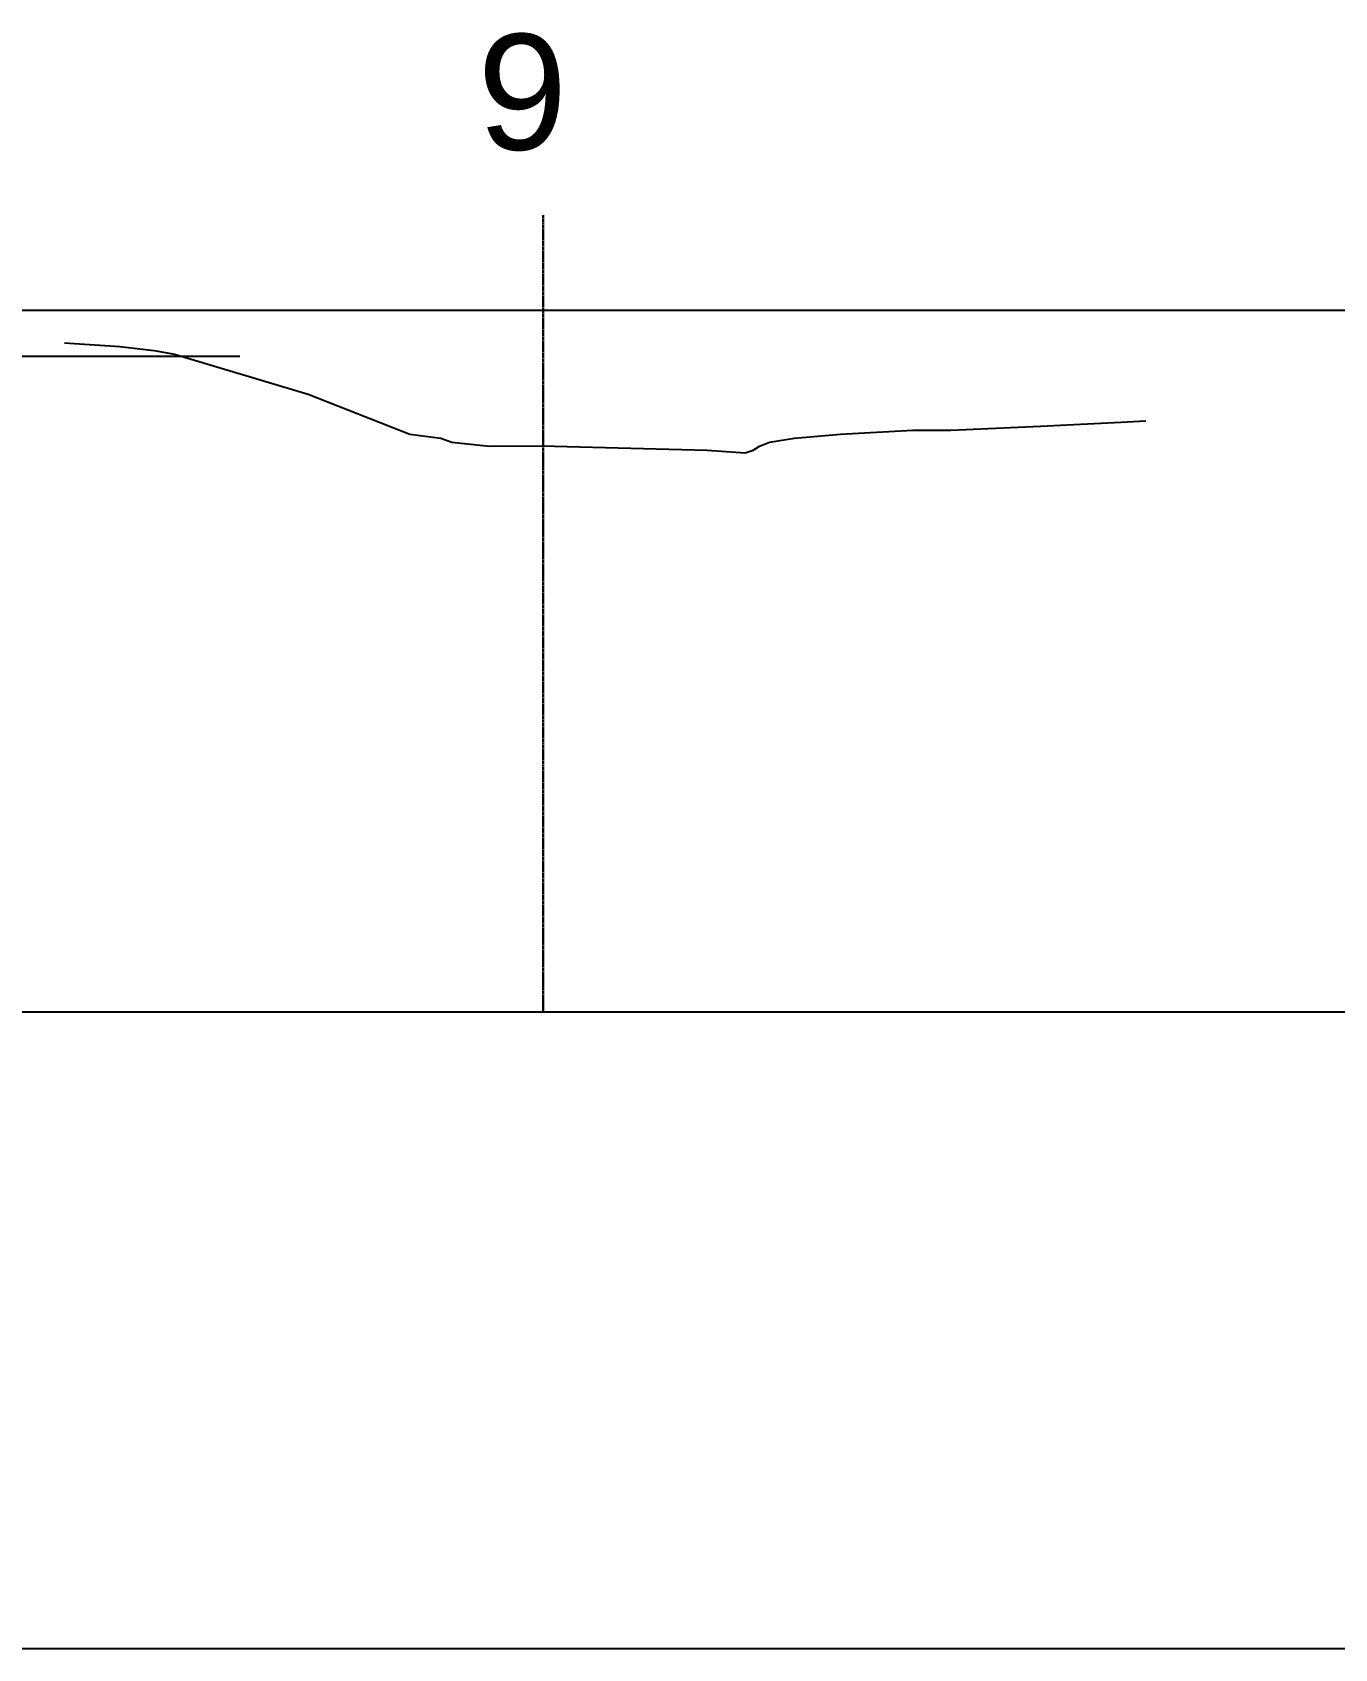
# Model space of a CAD drawing. Header units: millimetres. Extents: x 0 to 21250, y -160 to 246.
# Drawn here: x 4046.5 to 4373.1, y -159.6 to 245.7 of the extents above; entities that cross this region are included whole.
import ezdxf

# ---------------------------------------------------------------- set-up
doc = ezdxf.new("R2010")
doc.units = ezdxf.units.MM
doc.linetypes.add('AXONAS', pattern=[7, 5, -1, 0, -1])
doc.layers.add('_Ν_nonPLOT', color=2, linetype='Continuous', plot=False)
doc.layers.add('_Ν_ΟΔΟ_ΑΞΟΝΕΣ', color=1, linetype='AXONAS', lineweight=30)
doc.layers.add('ΠΡΟ_Εδαφος', color=3, linetype='Continuous')
doc.layers.add('ΠΡΟ_ΣΤΑΘΜΕΣ ΝΕΡΟΥ', color=150, linetype='ZIGZAG')
doc.styles.get("Standard").update_dxf_attribs({"font": 'arial.ttf'})
doc.linetypes.add('ZIGZAG', pattern='A,0.0001,-0.2,[131,ltypeshp.shx,S=0.2,R=0,X=-0.2,Y=0],-0.4,[131,ltypeshp.shx,S=0.2,R=180,X=0.2,Y=0],-0.2', length=0.8001)

msp = doc.modelspace()

# ---------------------------------------------------------------- linework, layer by layer
msp.add_line((4325.69, 0), (4054.55, 0))
at = {"layer": '_Ν_nonPLOT'}
for p, q in [((21249.69, 176), (0, 176)), ((21249.69, 0), (0, 0)), ((21249.69, -159.58), (0, -159.58))]:
    msp.add_line(p, q, dxfattribs=at)
at = {"layer": '_Ν_ΟΔΟ_ΑΞΟΝΕΣ', "ltscale": 0.1}
msp.add_line((4174.55, 0), (4174.55, 200), dxfattribs=at)
at = {"layer": 'ΠΡΟ_Εδαφος'}
msp.add_lwpolyline([(4054.55, 167.9), (4068.38, 167), (4077.04, 166), (4082.14, 165), (4115.65, 155), (4141.12, 145), (4148.9, 144), (4151.71, 143), (4161.11, 142), (4174.55, 142.05), (4177.41, 142), (4215.75, 141), (4225.25, 140.3), (4227.27, 141), (4228.83, 142), (4231.33, 143), (4237.58, 144), (4249.18, 145), (4267.26, 146), (4276.81, 146), (4299.33, 147), (4319.45, 148), (4325.69, 148.3)], dxfattribs=at)
at = {"layer": 'ΠΡΟ_ΣΤΑΘΜΕΣ ΝΕΡΟΥ', "ltscale": 0.1}
msp.add_lwpolyline([(3903.59, 164.5), (4098.52, 164.5)], dxfattribs=at)

# ---------------------------------------------------------------- texts
msp.add_text('9', height=29).set_placement((4158.1, 216.31))

doc.saveas('drawing.dxf')
